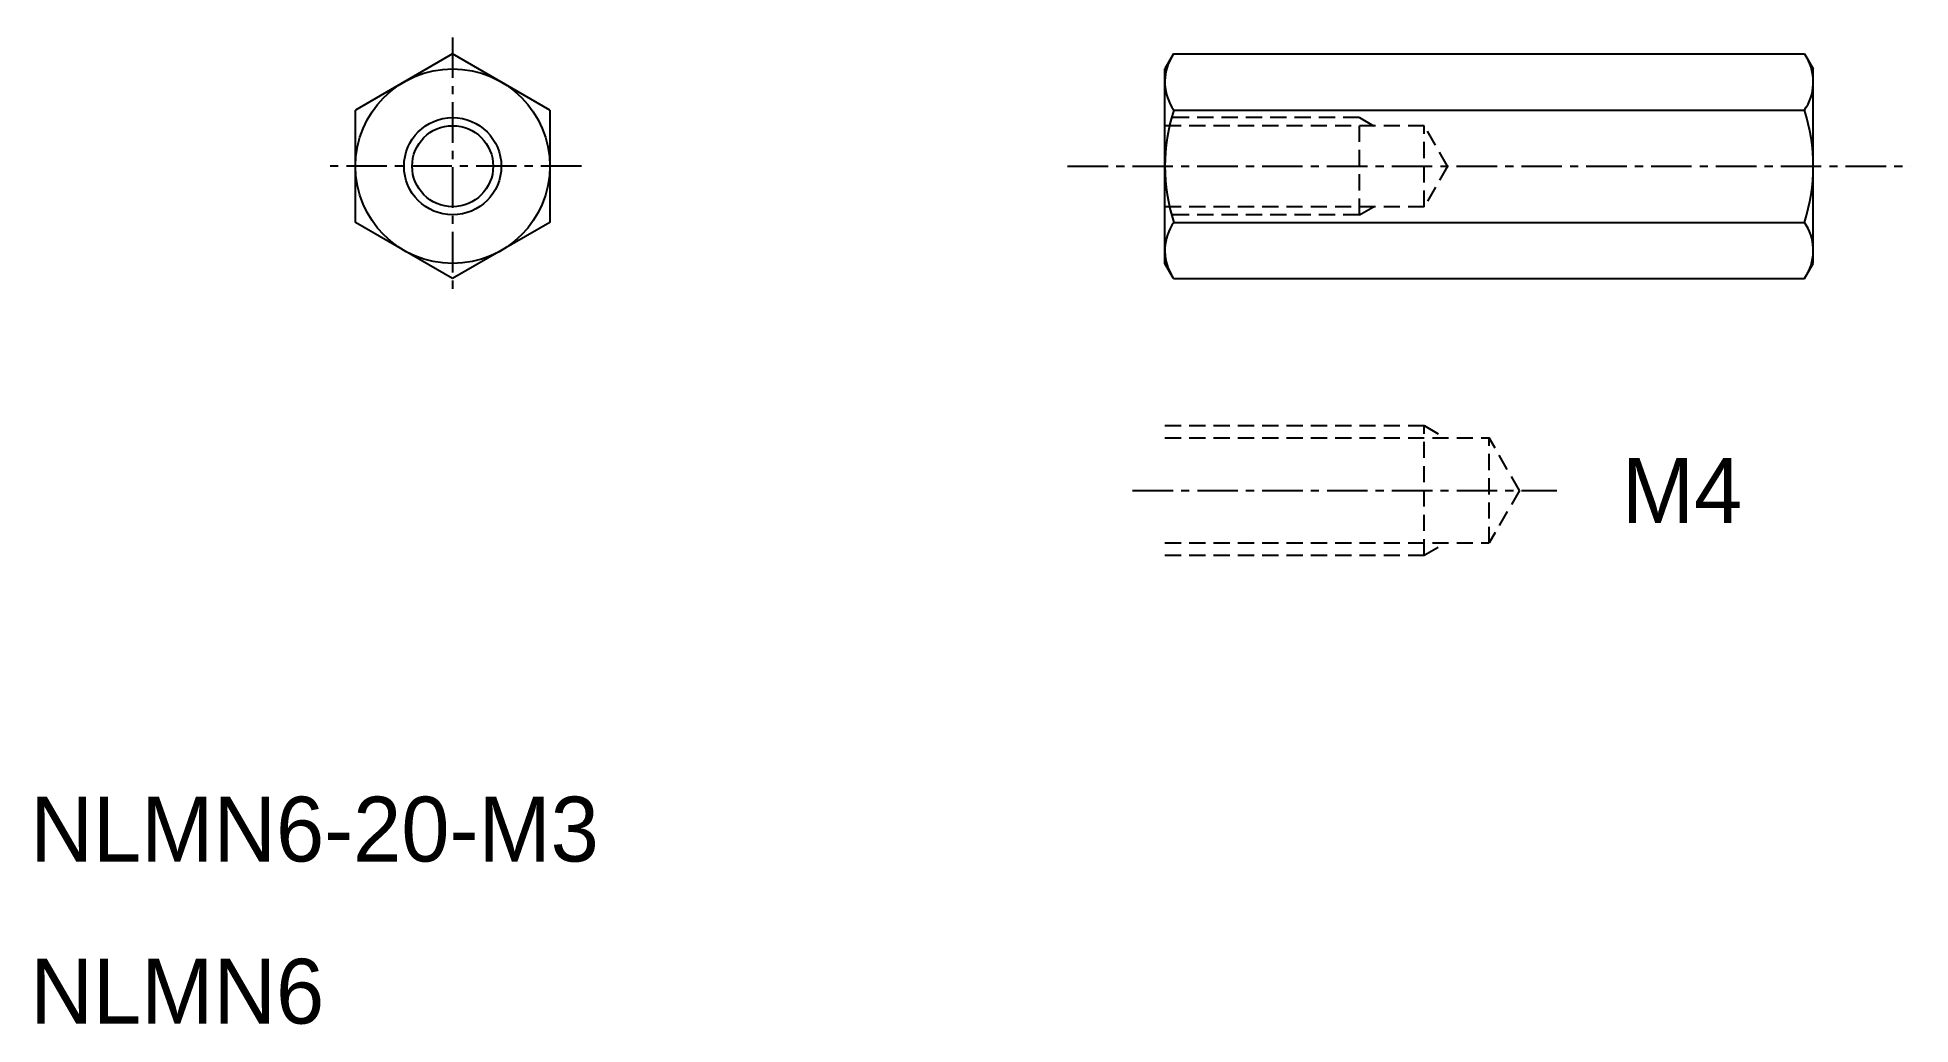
# Model space of a CAD drawing. Extents: x -88.4 to -30.6, y -146.9 to -116.5.
import ezdxf
from ezdxf.enums import TextEntityAlignment as Align

# ---------------------------------------------------------------- set-up
doc = ezdxf.new("R2010")
doc.units = 0
doc.linetypes.add('CENTER', pattern=[2, 1.25, -0.25, 0.25, -0.25])
doc.linetypes.add('DASHED', pattern=[0.75, 0.5, -0.25])
doc.layers.get('0').update_dxf_attribs({"linetype": 'CONTINUOUS'})
doc.layers.add('CENTER', color=1, linetype='CENTER')

msp = doc.modelspace()

# ---------------------------------------------------------------- linework, layer by layer
at = {"color": 7, "linetype": 'CONTINUOUS'}
for p, q in [((-75.552, -117.002), (-78.552, -118.734)), ((-72.552, -118.734), (-75.552, -117.002)), ((-53.313, -117.002), (-53.581, -117.466)), ((-53.313, -117.002), (-33.847, -117.002)), ((-33.847, -117.002), (-33.579, -117.466)), ((-74.052, -117.868), (-74.052, -117.868)), ((-53.581, -123.466), (-53.581, -117.466)), ((-33.579, -123.466), (-33.579, -117.466)), ((-73.302, -118.301), (-73.302, -118.301)), ((-78.552, -122.198), (-78.552, -118.734)), ((-72.552, -118.734), (-72.552, -122.198)), ((-53.305, -118.734), (-33.854, -118.734)), ((-75.552, -123.93), (-78.552, -122.198)), ((-72.552, -122.198), (-75.552, -123.93)), ((-53.305, -122.198), (-33.854, -122.198)), ((-53.313, -123.93), (-53.581, -123.466)), ((-33.847, -123.93), (-33.579, -123.466)), ((-53.313, -123.93), (-33.847, -123.93))]:
    msp.add_line(p, q, dxfattribs=at)
at = {"color": 3, "linetype": 'DASHED'}
for p, q in [((-47.581, -118.966), (-53.581, -118.966)), ((-47.581, -121.966), (-47.581, -118.966)), ((-45.581, -119.216), (-53.581, -119.216)), ((-44.859, -120.466), (-45.581, -119.216)), ((-45.581, -121.716), (-45.581, -119.216)), ((-44.859, -120.466), (-45.581, -121.716)), ((-45.581, -121.716), (-53.581, -121.716)), ((-47.581, -121.966), (-53.581, -121.966)), ((-53.579, -128.466), (-45.579, -128.466)), ((-53.579, -128.845), (-43.579, -128.845)), ((-45.579, -132.466), (-45.579, -128.466)), ((-45.579, -128.466), (-44.923, -128.845)), ((-43.579, -132.087), (-43.579, -128.845)), ((-42.643, -130.466), (-43.579, -128.845)), ((-42.643, -130.466), (-43.579, -132.087)), ((-53.579, -132.087), (-43.579, -132.087)), ((-45.579, -132.466), (-44.923, -132.087)), ((-53.579, -132.466), (-45.579, -132.466))]:
    msp.add_line(p, q, dxfattribs=at)
at = {"color": 3}
for p, q in [((-47.581, -118.966), (-47.148, -119.216)), ((-47.581, -121.966), (-47.148, -121.716))]:
    msp.add_line(p, q, dxfattribs=at)
at = {"color": 7, "linetype": 'CONTINUOUS'}
for radius in [3, 1.25]:
    msp.add_circle((-75.552, -120.466), radius, dxfattribs=at)
at = {"color": 3, "linetype": 'CONTINUOUS'}
msp.add_circle((-75.552, -120.466), 1.5, dxfattribs=at)
at = {"color": 7, "linetype": 'CONTINUOUS'}
for centre, radius, start, end in [((-52.081, -117.868), 1.5, 150, 215.26439), ((-35.079, -117.868), 1.5, 324.73561, 30), ((-47.994, -120.466), 5.587, 161.94029, 198.05971), ((-39.166, -120.466), 5.587, 341.94029, 18.05971), ((-52.081, -123.064), 1.5, 144.73562, 210), ((-35.079, -123.064), 1.5, 330, 35.26439)]:
    msp.add_arc(centre, radius, start, end, dxfattribs=at)
at = {"layer": 'CENTER', "color": 1, "linetype": 'CENTER'}
for p, q in [((-75.552, -116.495), (-75.552, -124.438)), ((-71.581, -120.466), (-79.523, -120.466)), ((-56.581, -120.466), (-30.579, -120.466)), ((-54.579, -130.466), (-41.488, -130.466))]:
    msp.add_line(p, q, dxfattribs=at)

# ---------------------------------------------------------------- texts
at = {"color": 7, "linetype": 'CONTINUOUS'}
msp.add_text('M4', height=2, dxfattribs=at).set_placement((-39.488, -130.466), align=Align.MIDDLE_LEFT)
for s, p in [('NLMN6-20-M3', (-88.579, -141.912)), ('NLMN6', (-88.579, -146.912))]:
    msp.add_text(s, height=2, dxfattribs=at).set_placement(p)

doc.saveas('drawing.dxf')
